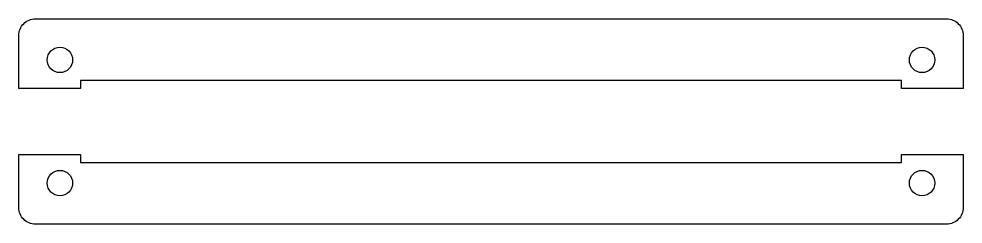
# Model space of a CAD drawing. Extents: x 62 to 178, y -12 to 12.
import ezdxf

# ---------------------------------------------------------------- set-up
doc = ezdxf.new("R2010")
doc.units = 0

# ---------------------------------------------------------------- blocks, each defined once
blk = doc.blocks.new('MYLAYER001')
at = {"layer": 'Body_Slices', "color": 0}
for points in [[(177.5, 10.5), (177.5, 4), (170, 4), (170, 5), (70, 5), (70, 4), (62.5, 4), (62.5, 10.5, -0.414214), (64.5, 12.5), (175.5, 12.5, -0.414214)], [(70, -5), (170, -5), (170, -4), (177.5, -4), (177.5, -10.5, -0.414214), (175.5, -12.5), (64.5, -12.5, -0.414214), (62.5, -10.5), (62.5, -4), (70, -4)]]:
    blk.add_lwpolyline(points, format="xyb", close=True, dxfattribs=at)
for centre in [(67.5, 7.5), (172.5, 7.5), (67.5, -7.5), (172.5, -7.5)]:
    blk.add_circle(centre, 1.55, dxfattribs=at)

msp = doc.modelspace()

# ---------------------------------------------------------------- block references
at = {"layer": 'Body_Slices', "color": 0}
msp.add_blockref('MYLAYER001', (0, 0), dxfattribs=at)

doc.saveas('drawing.dxf')
